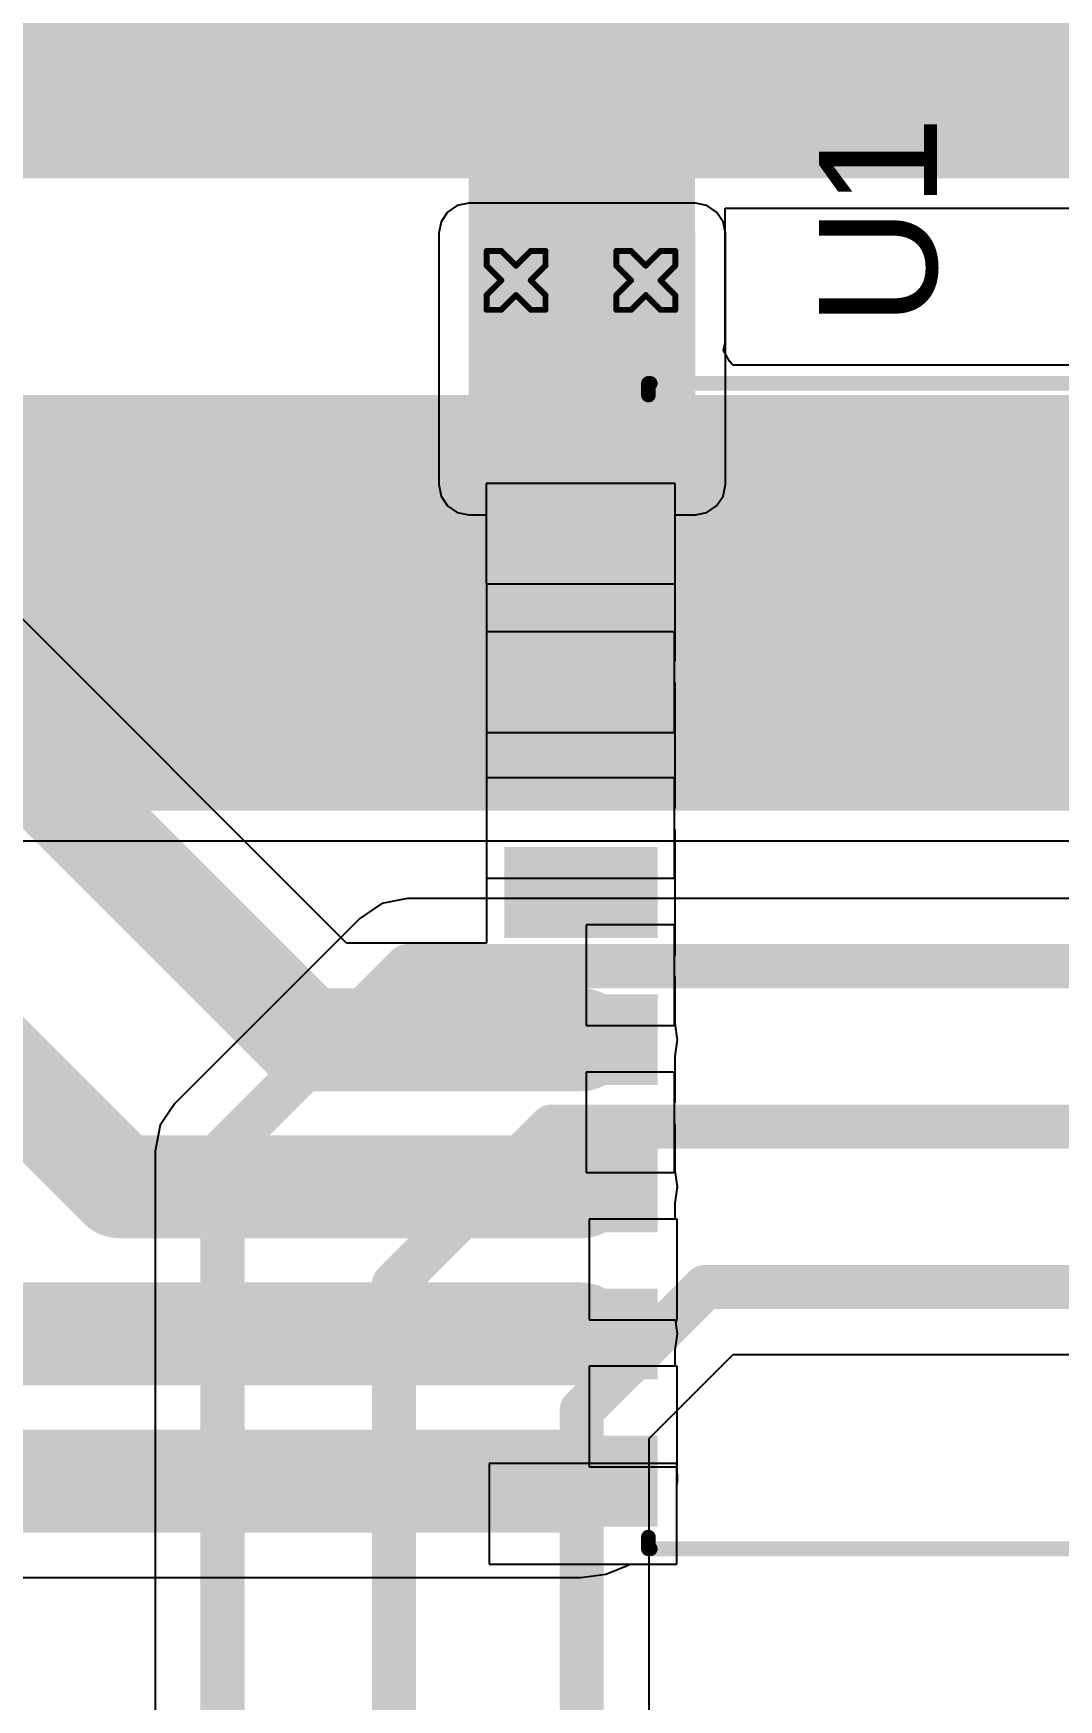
# Model space of a CAD drawing. Header units: inches. Extents: x -14 to 338, y 0 to 125.
# Drawn here: x 130.92 to 139.77, y 17.03 to 31.41 of the extents above; entities that cross this region are included whole.
import ezdxf

# ---------------------------------------------------------------- set-up
doc = ezdxf.new("R2010")
doc.units = ezdxf.units.IN
for name, color, linetype in [('Bottom Layer', 5, 'Continuous'), ('Bottom Solder', 6, 'Continuous'), ('Drill Drawing', 1, 'Continuous'), ('Top Layer', 1, 'Continuous'), ('Top Overlay', 2, 'Continuous'), ('Top Paste', 8, 'Continuous'), ('Top Solder', 216, 'Continuous'), ('Via Holes', 16, 'Continuous')]:
    doc.layers.add(name, color=color, linetype=linetype)
doc.styles.add('Arial', font='', dxfattribs={"height": 0.2})
doc.styles.get('Arial').set_extended_font_data('Arial')

# ---------------------------------------------------------------- blocks, each defined once
blk = doc.blocks.new('16_SOIC__0_154___3_90___W______4')
at = {"layer": 'Top Layer'}
for points in [[(-3.2, 4.735), (-2.08, 4.735), (-2.08, 4.155), (-3.2, 4.155)], [(2.08, 4.735), (3.2, 4.735), (3.2, 4.155), (2.08, 4.155)], [(-3.2, 3.465), (-2.08, 3.465), (-2.08, 2.885), (-3.2, 2.885)], [(2.08, 3.465), (3.2, 3.465), (3.2, 2.885), (2.08, 2.885)], [(-3.2, 2.195), (-2.08, 2.195), (-2.08, 1.615), (-3.2, 1.615)], [(2.08, 2.195), (3.2, 2.195), (3.2, 1.615), (2.08, 1.615)], [(-3.2, 0.925), (-2.08, 0.925), (-2.08, 0.345), (-3.2, 0.345)], [(2.08, 0.925), (3.2, 0.925), (3.2, 0.345), (2.08, 0.345)], [(-3.2, -0.345), (-2.08, -0.345), (-2.08, -0.925), (-3.2, -0.925)], [(2.08, -0.345), (3.2, -0.345), (3.2, -0.925), (2.08, -0.925)], [(-3.2, -1.615), (-2.08, -1.615), (-2.08, -2.195), (-3.2, -2.195)], [(2.08, -1.615), (3.2, -1.615), (3.2, -2.195), (2.08, -2.195)], [(-3.2, -2.885), (-2.08, -2.885), (-2.08, -3.465), (-3.2, -3.465)], [(2.08, -2.885), (3.2, -2.885), (3.2, -3.465), (2.08, -3.465)], [(-3.2, -4.155), (-2.08, -4.155), (-2.08, -4.735), (-3.2, -4.735)], [(2.08, -4.155), (3.2, -4.155), (3.2, -4.735), (2.08, -4.735)]]:
    blk.add_hatch(color=1, dxfattribs=at).paths.add_polyline_path(points)
at = {"layer": 'Top Paste'}
for points in [[(-3.2, 4.735), (-2.08, 4.735), (-2.08, 4.155), (-3.2, 4.155)], [(2.08, 4.735), (3.2, 4.735), (3.2, 4.155), (2.08, 4.155)], [(-3.2, 3.465), (-2.08, 3.465), (-2.08, 2.885), (-3.2, 2.885)], [(2.08, 3.465), (3.2, 3.465), (3.2, 2.885), (2.08, 2.885)], [(-3.2, 2.195), (-2.08, 2.195), (-2.08, 1.615), (-3.2, 1.615)], [(2.08, 2.195), (3.2, 2.195), (3.2, 1.615), (2.08, 1.615)], [(-3.2, 0.925), (-2.08, 0.925), (-2.08, 0.345), (-3.2, 0.345)], [(2.08, 0.925), (3.2, 0.925), (3.2, 0.345), (2.08, 0.345)], [(-3.2, -0.345), (-2.08, -0.345), (-2.08, -0.925), (-3.2, -0.925)], [(2.08, -0.345), (3.2, -0.345), (3.2, -0.925), (2.08, -0.925)], [(-3.2, -1.615), (-2.08, -1.615), (-2.08, -2.195), (-3.2, -2.195)], [(2.08, -1.615), (3.2, -1.615), (3.2, -2.195), (2.08, -2.195)], [(-3.2, -2.885), (-2.08, -2.885), (-2.08, -3.465), (-3.2, -3.465)], [(2.08, -2.885), (3.2, -2.885), (3.2, -3.465), (2.08, -3.465)], [(-3.2, -4.155), (-2.08, -4.155), (-2.08, -4.735), (-3.2, -4.735)], [(2.08, -4.155), (3.2, -4.155), (3.2, -4.735), (2.08, -4.735)]]:
    blk.add_hatch(color=8, dxfattribs=at).paths.add_polyline_path(points)
at = {"layer": 'Top Solder'}
for points in [[(-3.302, 4.837), (-1.978, 4.837), (-1.978, 4.053), (-3.302, 4.053)], [(1.978, 4.837), (3.302, 4.837), (3.302, 4.053), (1.978, 4.053)], [(-3.302, 3.567), (-1.978, 3.567), (-1.978, 2.783), (-3.302, 2.783)], [(1.978, 3.567), (3.302, 3.567), (3.302, 2.783), (1.978, 2.783)], [(-3.302, 2.297), (-1.978, 2.297), (-1.978, 1.513), (-3.302, 1.513)], [(1.978, 2.297), (3.302, 2.297), (3.302, 1.513), (1.978, 1.513)], [(-3.302, 1.027), (-1.978, 1.027), (-1.978, 0.243), (-3.302, 0.243)], [(1.978, 1.027), (3.302, 1.027), (3.302, 0.243), (1.978, 0.243)], [(-3.302, -0.243), (-1.978, -0.243), (-1.978, -1.027), (-3.302, -1.027)], [(1.978, -0.243), (3.302, -0.243), (3.302, -1.027), (1.978, -1.027)], [(-3.302, -1.513), (-1.978, -1.513), (-1.978, -2.297), (-3.302, -2.297)], [(1.978, -1.513), (3.302, -1.513), (3.302, -2.297), (1.978, -2.297)], [(-3.302, -2.783), (-1.978, -2.783), (-1.978, -3.567), (-3.302, -3.567)], [(1.978, -2.783), (3.302, -2.783), (3.302, -3.567), (1.978, -3.567)], [(-3.302, -4.053), (-1.978, -4.053), (-1.978, -4.837), (-3.302, -4.837)], [(1.978, -4.053), (3.302, -4.053), (3.302, -4.837), (1.978, -4.837)]]:
    blk.add_hatch(color=216, dxfattribs=at).paths.add_polyline_path(points)
at = {"layer": 'Top Overlay', "const_width": 0.127}
for points in [[(2.042, 5.029), (-2.057, 5.029)], [(-2.057, 5.029), (-2.057, 4.928)], [(2.057, 5.029), (2.057, 4.928)], [(-3.614, 4.47), (-3.741, 4.597)], [(-3.741, 4.597), (-3.741, 4.343)], [(-3.614, 4.47), (-3.741, 4.343)], [(-2.057, -4.928), (-2.057, -5.029)], [(2.057, -4.928), (2.057, -5.029)], [(2.042, -5.029), (-2.057, -5.029)]]:
    blk.add_lwpolyline(points, dxfattribs=at)
at = {"layer": 'Top Overlay', "const_width": 0.0635}
for points in [[(-2.089, 5.029, 1), (-2.026, 5.029, 1)], [(-2.089, 5.029, 1), (-2.026, 5.029, 1)], [(2.01, 5.029, 1), (2.073, 5.029, 1)], [(2.026, 5.029, 1), (2.089, 5.029, 1)], [(-2.089, 4.928, 1), (-2.026, 4.928, 1)], [(2.026, 4.928, 1), (2.089, 4.928, 1)], [(-3.773, 4.597, 1), (-3.709, 4.597, 1)], [(-3.773, 4.597, 1), (-3.709, 4.597, 1)], [(-3.646, 4.47, 1), (-3.582, 4.47, 1)], [(-3.646, 4.47, 1), (-3.582, 4.47, 1)], [(-3.773, 4.343, 1), (-3.709, 4.343, 1)], [(-3.773, 4.343, 1), (-3.709, 4.343, 1)], [(-2.089, -4.928, 1), (-2.026, -4.928, 1)], [(2.026, -4.928, 1), (2.089, -4.928, 1)], [(-2.089, -5.029, 1), (-2.026, -5.029, 1)], [(-2.089, -5.029, 1), (-2.026, -5.029, 1)], [(2.01, -5.029, 1), (2.073, -5.029, 1)], [(2.026, -5.029, 1), (2.089, -5.029, 1)]]:
    blk.add_lwpolyline(points, format="xyb", close=True, dxfattribs=at)

msp = doc.modelspace()

# ---------------------------------------------------------------- hatches: boundary and pattern name
at = {"layer": 'Bottom Layer'}
for points in [[(105.589, 30.156), (155.281, 30.156), (155.281, 33.169), (105.589, 33.169)], [(134.675, 28.74), (136.628, 28.74), (136.628, 32.273), (134.675, 32.273)], [(110.339, 24.698), (148.896, 24.698), (148.896, 28.285), (110.339, 28.285)]]:
    msp.add_hatch(color=5, dxfattribs=at).paths.add_polyline_path(points)
h = msp.add_hatch(color=5, dxfattribs=at)
edge = h.paths.add_edge_path()
edge.add_arc((135.083, 29.275), 0.3, 0, 360)
h = msp.add_hatch(color=5, dxfattribs=at)
edge = h.paths.add_edge_path()
edge.add_arc((136.203, 29.275), 0.3, 0, 360)
at = {"layer": 'Bottom Solder'}
h = msp.add_hatch(color=6, dxfattribs=at)
edge = h.paths.add_edge_path()
edge.add_arc((135.083, 29.275), 0.402, 0, 360)
h = msp.add_hatch(color=6, dxfattribs=at)
edge = h.paths.add_edge_path()
edge.add_arc((136.203, 29.275), 0.402, 0, 360)
at = {"layer": 'Top Layer'}
msp.add_hatch(color=1, dxfattribs=at).paths.add_polyline_path([(134.675, 27.512), (136.631, 27.512), (136.631, 29.682), (134.675, 29.682)])
h = msp.add_hatch(color=1, dxfattribs=at)
edge = h.paths.add_edge_path()
edge.add_arc((135.083, 29.275), 0.3, 0, 360)
h = msp.add_hatch(color=1, dxfattribs=at)
edge = h.paths.add_edge_path()
edge.add_arc((136.203, 29.275), 0.3, 0, 360)
at = {"layer": 'Top Solder'}
h = msp.add_hatch(color=216, dxfattribs=at)
edge = h.paths.add_edge_path()
edge.add_arc((135.083, 29.275), 0.402, 0, 360)
h = msp.add_hatch(color=216, dxfattribs=at)
edge = h.paths.add_edge_path()
edge.add_arc((136.203, 29.275), 0.402, 0, 360)
at = {"layer": 'Via Holes'}
h = msp.add_hatch(color=7, dxfattribs=at)
edge = h.paths.add_edge_path()
edge.add_arc((135.083, 29.275), 0.15, 0, 360)
h = msp.add_hatch(color=7, dxfattribs=at)
edge = h.paths.add_edge_path()
edge.add_arc((136.203, 29.275), 0.15, 0, 360)

# ---------------------------------------------------------------- linework, layer by layer
at = {"layer": 'Bottom Layer'}
for p, q in [((136.887, 28.74), (136.887, 29.897)), ((136.887, 29.897), (146.121, 29.897)), ((136.873, 28.671), (136.887, 28.74)), ((136.925, 28.577), (136.873, 28.671)), ((136.955, 28.544), (136.925, 28.577)), ((146.199, 28.544), (136.955, 28.544)), ((114.997, 24.439), (149.658, 24.439)), ((133.924, 23.896), (133.735, 23.769)), ((134.147, 23.94), (133.924, 23.896)), ((149.35, 23.94), (134.147, 23.94)), ((133.735, 23.769), (132.138, 22.172)), ((132.138, 22.172), (132.012, 21.983)), ((132.012, 21.983), (131.967, 21.76)), ((131.967, 21.76), (131.967, 13.665)), ((136.232, 19.28), (136.956, 20.005)), ((136.956, 20.005), (149.35, 20.005)), ((136.232, 13.665), (136.232, 19.28))]:
    msp.add_line(p, q, dxfattribs=at)
at = {"layer": 'Bottom Layer', "const_width": 0.381}
for points in [[(132.55, 21.76), (134.147, 23.357)], [(134.147, 23.357), (150.346, 23.357)], [(134.029, 20.611), (135.39, 21.972)], [(135.39, 21.972), (153.186, 21.972)], [(132.55, 11.542), (132.55, 21.76)], [(134.029, 12.402), (134.029, 20.611)], [(135.649, 19.522), (136.715, 20.587)], [(136.715, 20.587), (150.346, 20.587)], [(135.649, 13.045), (135.649, 19.522)]]:
    msp.add_lwpolyline(points, dxfattribs=at)
at = {"layer": 'Bottom Layer', "const_width": 0.191}
for points in [[(134.052, 23.357, 1), (134.242, 23.357, 1)], [(134.052, 23.357, 1), (134.242, 23.357, 1)], [(135.295, 21.972, 1), (135.486, 21.972, 1)], [(135.295, 21.972, 1), (135.486, 21.972, 1)], [(132.455, 21.76, 1), (132.645, 21.76, 1)], [(132.455, 21.76, 1), (132.645, 21.76, 1)], [(133.934, 20.611, 1), (134.124, 20.611, 1)], [(133.934, 20.611, 1), (134.124, 20.611, 1)], [(136.619, 20.587, 1), (136.81, 20.587, 1)], [(136.619, 20.587, 1), (136.81, 20.587, 1)], [(135.554, 19.522, 1), (135.744, 19.522, 1)], [(135.554, 19.522, 1), (135.744, 19.522, 1)]]:
    msp.add_lwpolyline(points, format="xyb", close=True, dxfattribs=at)
at = {"layer": 'Drill Drawing', "const_width": 0.0508}
for points in [[(134.829, 29.402), (134.829, 29.529)], [(134.829, 29.529), (134.956, 29.529)], [(134.956, 29.529), (135.083, 29.402)], [(135.083, 29.402), (135.21, 29.529)], [(135.21, 29.529), (135.337, 29.529)], [(135.337, 29.402), (135.337, 29.529)], [(135.949, 29.402), (135.949, 29.529)], [(135.949, 29.529), (136.076, 29.529)], [(136.076, 29.529), (136.203, 29.402)], [(136.203, 29.402), (136.33, 29.529)], [(136.33, 29.529), (136.457, 29.529)], [(136.457, 29.402), (136.457, 29.529)], [(134.829, 29.402), (134.956, 29.275)], [(135.21, 29.275), (135.337, 29.402)], [(135.949, 29.402), (136.076, 29.275)], [(136.33, 29.275), (136.457, 29.402)], [(134.829, 29.148), (134.956, 29.275)], [(135.21, 29.275), (135.337, 29.148)], [(135.949, 29.148), (136.076, 29.275)], [(136.33, 29.275), (136.457, 29.148)], [(134.829, 29.021), (134.829, 29.148)], [(134.956, 29.021), (135.083, 29.148)], [(135.083, 29.148), (135.21, 29.021)], [(135.337, 29.021), (135.337, 29.148)], [(135.949, 29.021), (135.949, 29.148)], [(136.076, 29.021), (136.203, 29.148)], [(136.203, 29.148), (136.33, 29.021)], [(136.457, 29.021), (136.457, 29.148)], [(134.829, 29.021), (134.956, 29.021)], [(135.21, 29.021), (135.337, 29.021)], [(135.949, 29.021), (136.076, 29.021)], [(136.33, 29.021), (136.457, 29.021)]]:
    msp.add_lwpolyline(points, dxfattribs=at)
at = {"layer": 'Drill Drawing', "const_width": 0.0254}
for points in [[(134.816, 29.529, 1), (134.842, 29.529, 1)], [(134.816, 29.529, 1), (134.842, 29.529, 1)], [(134.943, 29.529, 1), (134.969, 29.529, 1)], [(134.943, 29.529, 1), (134.969, 29.529, 1)], [(135.197, 29.529, 1), (135.223, 29.529, 1)], [(135.197, 29.529, 1), (135.223, 29.529, 1)], [(135.324, 29.529, 1), (135.35, 29.529, 1)], [(135.324, 29.529, 1), (135.35, 29.529, 1)], [(135.936, 29.529, 1), (135.962, 29.529, 1)], [(135.936, 29.529, 1), (135.962, 29.529, 1)], [(136.063, 29.529, 1), (136.089, 29.529, 1)], [(136.063, 29.529, 1), (136.089, 29.529, 1)], [(136.317, 29.529, 1), (136.343, 29.529, 1)], [(136.317, 29.529, 1), (136.343, 29.529, 1)], [(136.444, 29.529, 1), (136.47, 29.529, 1)], [(136.444, 29.529, 1), (136.47, 29.529, 1)], [(134.816, 29.402, 1), (134.842, 29.402, 1)], [(134.816, 29.402, 1), (134.842, 29.402, 1)], [(135.07, 29.402, 1), (135.096, 29.402, 1)], [(135.07, 29.402, 1), (135.096, 29.402, 1)], [(135.324, 29.402, 1), (135.35, 29.402, 1)], [(135.324, 29.402, 1), (135.35, 29.402, 1)], [(135.936, 29.402, 1), (135.962, 29.402, 1)], [(135.936, 29.402, 1), (135.962, 29.402, 1)], [(136.19, 29.402, 1), (136.216, 29.402, 1)], [(136.19, 29.402, 1), (136.216, 29.402, 1)], [(136.444, 29.402, 1), (136.47, 29.402, 1)], [(136.444, 29.402, 1), (136.47, 29.402, 1)], [(134.943, 29.275, 1), (134.969, 29.275, 1)], [(134.943, 29.275, 1), (134.969, 29.275, 1)], [(135.197, 29.275, 1), (135.223, 29.275, 1)], [(135.197, 29.275, 1), (135.223, 29.275, 1)], [(136.063, 29.275, 1), (136.089, 29.275, 1)], [(136.063, 29.275, 1), (136.089, 29.275, 1)], [(136.317, 29.275, 1), (136.343, 29.275, 1)], [(136.317, 29.275, 1), (136.343, 29.275, 1)], [(134.816, 29.148, 1), (134.842, 29.148, 1)], [(134.816, 29.148, 1), (134.842, 29.148, 1)], [(135.07, 29.148, 1), (135.096, 29.148, 1)], [(135.07, 29.148, 1), (135.096, 29.148, 1)], [(135.324, 29.148, 1), (135.35, 29.148, 1)], [(135.324, 29.148, 1), (135.35, 29.148, 1)], [(135.936, 29.148, 1), (135.962, 29.148, 1)], [(135.936, 29.148, 1), (135.962, 29.148, 1)], [(136.19, 29.148, 1), (136.216, 29.148, 1)], [(136.19, 29.148, 1), (136.216, 29.148, 1)], [(136.444, 29.148, 1), (136.47, 29.148, 1)], [(136.444, 29.148, 1), (136.47, 29.148, 1)], [(134.816, 29.021, 1), (134.842, 29.021, 1)], [(134.816, 29.021, 1), (134.842, 29.021, 1)], [(134.943, 29.021, 1), (134.969, 29.021, 1)], [(134.943, 29.021, 1), (134.969, 29.021, 1)], [(135.197, 29.021, 1), (135.223, 29.021, 1)], [(135.197, 29.021, 1), (135.223, 29.021, 1)], [(135.324, 29.021, 1), (135.35, 29.021, 1)], [(135.324, 29.021, 1), (135.35, 29.021, 1)], [(135.936, 29.021, 1), (135.962, 29.021, 1)], [(135.936, 29.021, 1), (135.962, 29.021, 1)], [(136.063, 29.021, 1), (136.089, 29.021, 1)], [(136.063, 29.021, 1), (136.089, 29.021, 1)], [(136.317, 29.021, 1), (136.343, 29.021, 1)], [(136.317, 29.021, 1), (136.343, 29.021, 1)], [(136.444, 29.021, 1), (136.47, 29.021, 1)], [(136.444, 29.021, 1), (136.47, 29.021, 1)]]:
    msp.add_lwpolyline(points, format="xyb", close=True, dxfattribs=at)
at = {"layer": 'Top Layer'}
for p, q in [((133.62, 23.555), (119.424, 37.75)), ((134.576, 29.921), (134.492, 29.865)), ((134.675, 29.941), (134.576, 29.921)), ((136.631, 29.941), (134.675, 29.941)), ((136.73, 29.921), (136.631, 29.941)), ((136.814, 29.865), (136.73, 29.921)), ((134.436, 29.781), (134.416, 29.682)), ((134.492, 29.865), (134.436, 29.781)), ((136.87, 29.781), (136.814, 29.865)), ((136.89, 29.682), (136.87, 29.781)), ((134.416, 29.682), (134.416, 27.512)), ((136.89, 27.512), (136.89, 29.682)), ((134.416, 27.512), (134.436, 27.413)), ((136.457, 27.523), (134.824, 27.523)), ((134.824, 27.523), (134.824, 26.655)), ((136.457, 26.655), (136.457, 27.523)), ((136.87, 27.413), (136.89, 27.512)), ((134.436, 27.413), (134.492, 27.329)), ((134.492, 27.329), (134.576, 27.273)), ((136.73, 27.273), (136.814, 27.329)), ((136.814, 27.329), (136.87, 27.413)), ((134.576, 27.273), (134.675, 27.253)), ((134.675, 27.253), (134.824, 27.253)), ((134.824, 27.253), (134.824, 26.655)), ((136.457, 25.988), (136.457, 27.253)), ((136.457, 27.253), (136.631, 27.253)), ((136.631, 27.253), (136.73, 27.273)), ((134.824, 26.655), (136.457, 26.655)), ((134.824, 26.655), (134.829, 26.655)), ((134.829, 26.655), (134.829, 25.988)), ((136.45, 26.242), (134.829, 26.242)), ((134.829, 26.242), (134.829, 25.374)), ((136.45, 25.374), (136.45, 26.242)), ((134.829, 25.988), (134.829, 24.718)), ((136.45, 25.806), (136.45, 25.988)), ((136.45, 25.988), (136.457, 25.988)), ((136.457, 25.806), (136.45, 25.806)), ((136.457, 24.718), (136.457, 25.806)), ((134.829, 25.374), (136.45, 25.374)), ((136.45, 24.983), (134.829, 24.983)), ((134.829, 24.983), (134.829, 24.115)), ((136.45, 24.115), (136.45, 24.983)), ((134.829, 24.718), (134.829, 23.555)), ((136.45, 24.536), (136.45, 24.718)), ((136.45, 24.718), (136.457, 24.718)), ((136.457, 24.536), (136.45, 24.536)), ((136.457, 23.448), (136.457, 24.536)), ((134.829, 24.115), (136.45, 24.115)), ((136.45, 23.713), (135.688, 23.713)), ((135.688, 23.713), (135.688, 22.845)), ((136.45, 22.845), (136.45, 23.713)), ((134.829, 23.555), (133.62, 23.555)), ((136.45, 23.266), (136.45, 23.448)), ((136.45, 23.448), (136.457, 23.448)), ((136.457, 23.266), (136.45, 23.266)), ((136.457, 22.864), (136.457, 23.266)), ((135.688, 22.845), (136.45, 22.845)), ((136.476, 22.722), (136.457, 22.864)), ((136.457, 22.581), (136.476, 22.722)), ((136.457, 22.178), (136.457, 22.581)), ((136.45, 22.443), (135.688, 22.443)), ((135.688, 22.443), (135.688, 21.575)), ((136.45, 21.575), (136.45, 22.443)), ((136.45, 21.996), (136.45, 22.178)), ((136.45, 22.178), (136.457, 22.178)), ((136.457, 21.996), (136.45, 21.996)), ((136.457, 21.594), (136.457, 21.996)), ((135.688, 21.575), (136.45, 21.575)), ((136.476, 21.452), (136.457, 21.594)), ((136.457, 21.311), (136.476, 21.452)), ((136.457, 21.173), (136.457, 21.311)), ((136.475, 21.173), (135.713, 21.173)), ((135.713, 21.173), (135.713, 20.305)), ((136.475, 21.173), (136.457, 21.173)), ((136.475, 20.305), (136.475, 21.173)), ((136.475, 20.305), (136.475, 21.173)), ((135.713, 20.305), (136.475, 20.305)), ((136.462, 20.289), (136.475, 20.305)), ((136.476, 20.182), (136.462, 20.289)), ((136.475, 20.305), (136.475, 20.305)), ((136.457, 20.041), (136.476, 20.182)), ((136.457, 19.903), (136.457, 20.041)), ((136.475, 19.903), (135.713, 19.903)), ((135.713, 19.903), (135.713, 19.035)), ((136.475, 19.903), (136.457, 19.903)), ((136.475, 19.035), (136.475, 19.903)), ((136.475, 19.035), (136.475, 19.903)), ((136.471, 19.065), (134.85, 19.065)), ((134.85, 19.065), (134.85, 18.196)), ((135.713, 19.035), (136.475, 19.035)), ((136.471, 18.196), (136.471, 19.065)), ((136.476, 18.912), (136.475, 19.035)), ((136.475, 19.035), (136.475, 19.035)), ((136.471, 18.872), (136.476, 18.912)), ((136.471, 18.196), (136.471, 18.872)), ((134.85, 18.196), (136.471, 18.196)), ((135.859, 18.108), (136.059, 18.191)), ((136.059, 18.191), (136.066, 18.196)), ((136.066, 18.196), (136.471, 18.196)), ((128.5, 18.08), (135.643, 18.08)), ((135.643, 18.08), (135.859, 18.108))]:
    msp.add_line(p, q, dxfattribs=at)
at = {"layer": 'Top Layer', "const_width": 0.889}
for points in [[(118.836, 37.162), (133.275, 22.722)], [(118.132, 34.985), (131.665, 21.452)], [(133.275, 22.722), (135.643, 22.722)], [(131.665, 21.452), (135.643, 21.452)], [(130.168, 20.182), (135.643, 20.182)], [(128.5, 18.912), (135.643, 18.912)]]:
    msp.add_lwpolyline(points, dxfattribs=at)
at = {"layer": 'Top Layer', "const_width": 0.445}
for points in [[(133.053, 22.722, 1), (133.497, 22.722, 1)], [(133.053, 22.722, 1), (133.497, 22.722, 1)], [(135.421, 22.722, 1), (135.865, 22.722, 1)], [(131.443, 21.452, 1), (131.887, 21.452, 1)], [(131.443, 21.452, 1), (131.887, 21.452, 1)], [(135.421, 21.452, 1), (135.865, 21.452, 1)], [(135.421, 20.182, 1), (135.865, 20.182, 1)], [(135.421, 18.912, 1), (135.865, 18.912, 1)]]:
    msp.add_lwpolyline(points, format="xyb", close=True, dxfattribs=at)

# ---------------------------------------------------------------- block references
at = {"rotation": 180}
msp.add_blockref('16_SOIC__0_154___3_90___W______4', (138.283, 23.357), dxfattribs=at)

# ---------------------------------------------------------------- texts
at = {"layer": 'Top Overlay', "style": 'Arial'}
msp.add_text('U1', height=1.016, rotation=90, dxfattribs=at).set_placement((138.715, 28.878))

doc.saveas('drawing.dxf')
